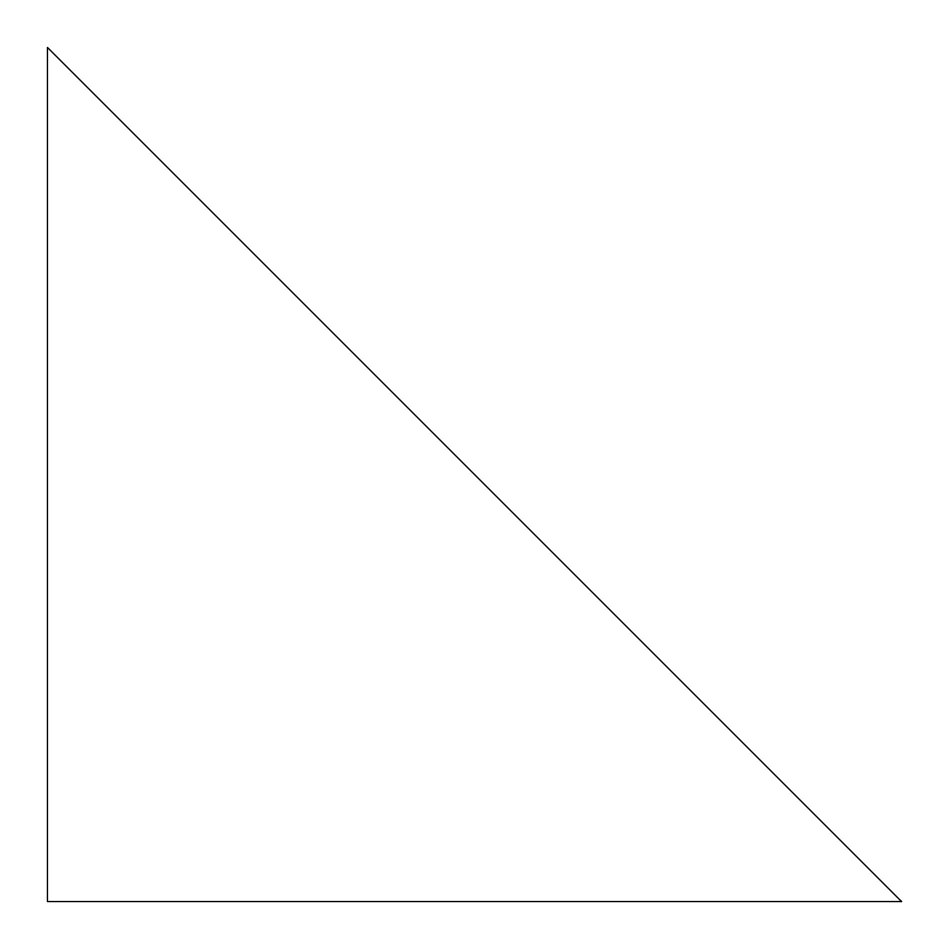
<?xml version="1.0" encoding="UTF-8"?>
<svg xmlns="http://www.w3.org/2000/svg" width="949" height="949" viewBox="0 0 949 949"><rect width="100%" height="100%" fill="white"/><g stroke="black" fill="none" stroke-linecap="round" stroke-linejoin="round"><path stroke-width="1.42" d="M901.55 901.55L47.45 901.55L47.45 47.45L901.55 901.55"/></g></svg>
